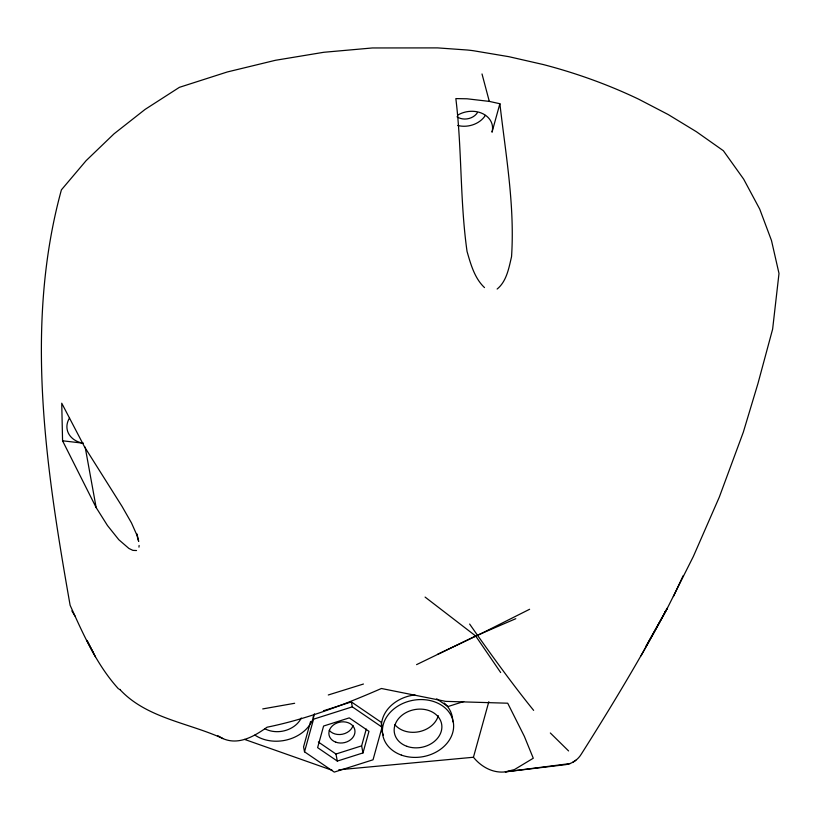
<?xml version="1.0" encoding="UTF-8"?>
<svg xmlns="http://www.w3.org/2000/svg" width="820" height="820" viewBox="0 0 820 820"><rect width="100%" height="100%" fill="white"/><g stroke="black" fill="none" stroke-linecap="round" stroke-linejoin="round"><path stroke-width="1.23" d="M138.959 547.155L139.113 545.474M310.585 721.487L303.564 746.856L304.517 751.807L334.263 772.102L373.038 759.791L382.069 727.166L381.115 722.225L351.37 701.92L323.5 710.776M304.517 751.807L313.547 719.181L313.076 716.711M484.497 287.584C474.554 278.226 470.731 264.183 467.051 251.473C459.876 200.808 462.06 149.394 455.848 98.595L467.021 98.789L489.304 101.393L499.882 103.73L492.01 132.184A22.734 18.153 -10.9 0 0 483.062 113.826A22.734 18.153 -10.9 0 0 457.97 114.964M362.983 752.924L368.969 731.327L349.269 717.879L323.592 726.038L317.617 747.645L337.317 761.083L362.983 752.924L361.63 745.862L366.273 729.062M118.592 688.974C96.719 664.948 83.353 634.454 70.12 605.283C46.135 468.845 23.995 326.083 61.408 189.85L86.12 160.648L114.021 133.834L145.109 109.398L179.385 87.34L227.273 71.975L275.397 60.301L323.777 52.285L372.403 47.96L437.624 47.898L467.277 50.01A119.474 95.417 -10.9 0 1 473.488 50.737L508.964 56.703L543.229 64.534A522.535 417.318 -10.9 0 1 638.759 99.23L668.177 114.533L696.375 131.702L723.363 150.726L743.668 179.149L759.709 209.079L771.487 240.516L779 273.47L772.635 329.097L757.957 383.524L743.309 432.212L719.324 497.063L693.341 556.483L667.336 608.214C640.635 657.999 611.535 706.44 581.288 754.144C577.895 759.791 571.878 763.902 565.298 764.701L505.294 771.866C492.84 773.383 481.073 766.731 473.447 757.249L488.822 701.715M683.183 575.65L673.384 596.591M666.568 609.619L667.336 608.214L641.025 655.816M645.678 646.744L667.336 608.214M497.135 289.04C506.637 281.362 508.902 267.914 511.547 256.66C514.909 205.451 505.673 154.467 499.882 103.73M572.585 762.436L575.845 760.253M529.617 609.27L480.909 633.757L437.449 654.401M416.58 664.63L475.672 635.992L515.79 618.69M313.547 719.181L352.323 706.86L382.069 727.166M463.741 701.53L447.986 706.543L436.701 698.835M318.334 741.997L335.954 754.021L361.63 745.862M328.287 694.981L363.444 684.024M570.249 763.553L505.294 771.866L514.417 769.591L533.277 758.233L524.349 736.36L507.713 703.211L445.68 701.366L381.413 688.492C344.502 704.605 306.649 719.171 267.074 727.207C254.538 736.155 238.692 745.524 223.019 738.615C188.784 722.768 146.216 718.269 119.607 689.2L120.007 689.651M262.728 708.921L294.646 703.283M136.53 550.538L132.901 550.374L128.914 548.457L118.818 539.724L107.471 525.528L96.155 507.58L62.566 440.791L61.736 403.214L84.521 446.838L122.057 506.432L131.497 522.955L136.797 534.886L138.672 541.395L137.001 533.943M338.773 769.795L473.447 757.249M62.566 440.791L83.261 443.21A22.734 18.153 -10.9 0 1 69.536 418.015M244.555 739.394L332.418 770.39M217.741 735.663L223.019 738.615M425.088 597.083L475.672 635.992L500.671 672.533M568.578 750.935L550.333 732.988M71.863 610.89L74.958 615.984M95.376 656.697L86.94 640.379L93.613 653.263M482.016 73.964L489.304 101.393M351.37 701.92L352.323 706.86M335.954 754.021L337.317 761.083M85.167 447.125L96.155 507.58M664.733 611.874L664.774 612.489M533.635 710.366A687.006 48.493 59.7 0 1 469.634 624.051M485.327 115.415A22.109 17.65 -10.9 0 1 457.734 125.48M477.455 112.586A13.14 10.496 -10.9 0 1 457.027 116.788M438.29 715.665A24.016 19.178 -10.9 0 1 419.02 731.717A24.016 19.178 -10.9 0 1 394.82 724.603M353.03 725.433A13.14 10.496 -10.9 0 1 342.483 734.218A13.14 10.496 -10.9 0 1 329.24 730.323M383.35 735.12A35.844 28.628 -10.9 0 1 381.515 727.74M381.464 726.643A35.844 28.628 -10.9 0 1 414.961 694.919M444.163 702.996A35.844 28.628 -10.9 0 1 452.671 721.754M314.409 713.841A35.844 28.628 -10.9 0 1 291.1 738.625A35.844 28.628 -10.9 0 1 254.907 735.079M301.278 717.982A24.016 19.178 -10.9 0 1 264.819 728.724M401.38 755.097A35.844 28.628 -10.9 0 0 453.614 724.982A35.844 28.628 -10.9 0 0 399.073 705.374A35.844 28.628 -10.9 0 0 401.38 755.097M406.874 746.313A24.016 19.178 -10.9 0 0 441.867 726.141A24.016 19.178 -10.9 0 0 405.326 713A24.016 19.178 -10.9 0 0 406.874 746.313M335.831 742.182A13.14 10.496 -10.9 0 0 354.978 731.143A13.14 10.496 -10.9 0 0 334.98 723.947A13.14 10.496 -10.9 0 0 335.831 742.182"/></g></svg>
